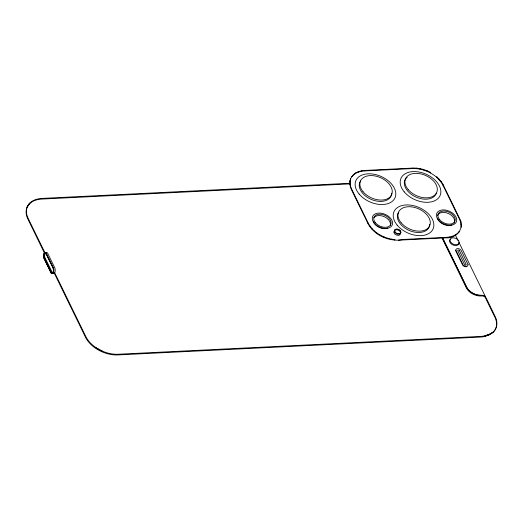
<?xml version="1.0" encoding="UTF-8"?>
<svg xmlns="http://www.w3.org/2000/svg" width="523" height="523" viewBox="0 0 523 523"><rect width="100%" height="100%" fill="white"/><g stroke="black" fill="none" stroke-linecap="round" stroke-linejoin="round"><path stroke-width="0.78" d="M43.644 256.139L43.664 255.355M461.031 227.296L460.58 221.981L459.462 219.117L442.889 185.142L441.222 182.305L436.594 177.192L436.816 176.696L441.445 181.801L443.112 184.645L459.684 218.614C465.261 227.832 456.331 238.671 446.322 237.828L398.349 240.188C386.373 240.475 373.788 234.369 368.002 223.622L351.43 189.646C349.789 186.221 349.122 182.102 350.711 178.533L349.861 181.468M394.728 240.135L394.943 239.632C384.235 238.606 373.357 232.859 368.225 223.118L351.652 189.143L350.541 186.28L350.083 180.965M43.749 254.675L44.913 252.583L46.207 253.178L53.47 268.07C54.353 269.639 53.81 275.222 51.261 273.084L43.821 257.551M430.462 172.956L430.684 172.459C425.199 169.53 419.008 167.844 412.765 168.073L364.793 170.439C359.883 170.74 354.326 172.368 351.672 176.833C354.64 172.799 359.765 171.204 364.577 170.936L412.549 168.576C421.276 168.275 429.952 171.59 436.594 177.192M353.378 174.924L353.6 174.421M349.809 184.07L350.024 183.566M355.568 173.348L355.79 172.845M350.318 186.783L350.541 186.28M358.183 172.139L358.405 171.636M351.43 189.646L351.652 189.143M361.171 171.335L361.386 170.831M364.577 170.936L364.793 170.439M368.002 223.622L368.225 223.118M369.669 226.459L369.892 225.956M371.768 229.094L371.99 228.59M374.305 231.565L374.52 231.068M377.214 233.827L377.436 233.323M380.437 235.808L380.659 235.304M412.549 168.576L412.765 168.073M383.882 237.462L384.104 236.965M416.171 168.628L416.393 168.125M387.471 238.756L387.693 238.259M419.779 169.106L420.002 168.609M391.119 239.658L391.335 239.155M423.421 170.008L423.643 169.504M427.016 171.296L427.232 170.799M439.13 179.67L439.353 179.173M441.222 182.305L441.445 181.801M442.889 185.142L443.112 184.645M446.322 237.828L446.544 237.324C451.356 237.056 456.481 235.461 459.442 231.428L459.227 231.924M449.728 237.429L449.95 236.926M459.462 219.117L459.684 218.614M452.709 236.625L452.931 236.121M460.58 221.981L460.796 221.484M455.33 235.415L455.546 234.919M461.09 224.694L461.312 224.197M457.52 233.84L457.736 233.336M27.915 205.716L27.144 207.154L29.53 203.545M350.488 179.036L351.894 176.336M28.412 204.8L30.242 202.747M492.98 332.21L487.822 335.197L484.625 336.06L489.541 334.295L493.019 332.125A26.163 17.024 23.8 0 0 495.15 316.454L485.664 296.999A2.556 1.661 23.8 0 0 482.507 295.279L481.448 295.325A11.944 7.773 23.8 0 1 466.686 287.271L442.334 237.344M489.58 334.204L484.664 335.969L481.153 336.381L118.159 354.248A26.163 17.024 23.8 0 1 85.837 336.603L54.497 272.352M398.349 240.188L404.116 239.416L446.544 237.324M350.488 183.22L42.141 198.4A26.163 17.024 23.8 0 0 28.144 218.326L44.88 252.642M350.188 183.893L41.847 199.073A26.163 17.024 23.8 0 0 27.85 219L44.586 253.315M102.756 351.423L95.604 347.52M44.115 257.309A3.014 1.399 87.2 0 1 44.318 254.034A3.014 1.399 87.2 0 1 45.821 253.439C43.736 252.531 43.644 256.597 44.252 257.806L51.45 272.555C53.457 274.34 53.987 269.698 53.254 268.462L45.926 253.563M46.057 253.707L45.664 253.269A3.203 1.484 87.2 0 0 44.069 253.91A3.203 1.484 87.2 0 0 43.854 257.388L51.47 273.006A3.203 1.484 87.2 0 0 53.071 272.372A3.203 1.484 87.2 0 0 53.287 268.894L53.137 268.358M455.193 234.703L458.109 240.672M458.821 242.129L485.625 297.09L483.402 295.462L477.93 295.155L474.394 294.083L471.125 292.305L467.431 288.696L442.589 238.037M462.724 265.207L455.736 250.877A2.916 1.896 23.8 0 1 455.755 250.105M442.04 238.017L466.392 287.944A11.944 7.773 23.8 0 0 481.147 296.005L482.206 295.953A2.556 1.661 23.8 0 1 485.364 297.672L494.856 317.128A26.163 17.024 23.8 0 1 492.718 332.798L489.28 334.883L484.37 336.642L480.859 337.054L117.858 354.927A26.163 17.024 23.8 0 1 85.537 337.283L54.202 273.032M51.424 272.568L44.213 257.761M466.987 266.553A2.916 1.896 23.8 0 1 463.064 265.592M458.815 243.221A4.857 3.164 23.8 0 1 452.774 244.914A4.857 3.164 23.8 0 1 450.388 239.305M387.883 227.995A9.12 5.936 23.8 0 1 379.188 227.413A9.12 5.936 23.8 0 1 373.298 221.209M373.873 217.745A9.12 5.936 23.8 0 1 384.49 216.784A9.12 5.936 23.8 0 1 390.328 225.406M53.392 268.953A3.014 1.399 87.2 0 1 53.189 272.228A3.014 1.399 87.2 0 1 51.685 272.823M52.947 273.366A3.681 1.706 87.2 0 0 54.889 272.372A3.681 1.706 87.2 0 0 54.856 268.005L47.593 253.112A3.681 1.706 87.2 0 0 45.978 252.714M53.189 272.993A3.014 1.399 87.2 0 1 52.372 272.79L44.801 257.277A3.014 1.399 87.2 0 1 45.697 253.204M53.679 272.561A3.014 1.399 87.2 0 1 53.444 272.829M395.349 232.983A3.118 2.033 23.8 0 1 395.421 229.983A3.118 2.033 23.8 0 1 399.618 231.022A3.118 2.033 23.8 0 1 399.552 234.023M397.441 234.127A3.118 2.033 23.8 0 1 396.859 233.938M400.357 233.676A3.419 2.223 23.8 0 1 396.107 234.866A3.419 2.223 23.8 0 1 394.42 230.918M452.022 224.838A9.12 5.936 23.8 0 1 443.334 224.256A9.12 5.936 23.8 0 1 437.444 218.052M437.496 215.633A9.12 5.936 23.8 0 1 448.636 213.626A9.12 5.936 23.8 0 1 453.951 223.288M391.681 193.164A17.037 11.088 23.8 0 1 372.049 199.747A17.037 11.088 23.8 0 1 360.582 181.043M436.378 193.124A17.037 11.088 23.8 0 1 414.079 196.125A17.037 11.088 23.8 0 1 407.188 177.192M429.71 224.275A16.991 11.055 23.8 0 1 410.13 230.846A16.991 11.055 23.8 0 1 398.703 212.188M459.39 250.51L459.325 250.445A1 0.647 23.8 0 0 458.298 250.04A1 0.647 23.8 0 0 457.697 250.524L464.555 264.579A1 0.647 23.8 0 0 465.581 264.984A1 0.647 23.8 0 0 466.183 264.501L459.39 250.51M468 264.468L461.011 250.144A2.916 1.896 23.8 0 0 457.664 248.582A2.916 1.896 23.8 0 0 455.951 250.393L462.94 264.716A2.916 1.896 23.8 0 0 466.294 266.279A2.916 1.896 23.8 0 0 468 264.468M53.307 268.077L46.044 253.191A3.681 1.706 87.2 0 0 43.899 253.57A3.681 1.706 87.2 0 0 43.834 258.199L51.097 273.091A3.681 1.706 87.2 0 0 53.235 272.712A3.681 1.706 87.2 0 0 53.307 268.083M450.833 242.384A4.857 3.164 23.8 0 0 458.789 243.594A4.857 3.164 23.8 0 0 454.016 237.854A4.857 3.164 23.8 0 0 450.833 242.384M374.265 223.184A10.689 6.956 23.8 0 0 391.773 225.844A10.689 6.956 23.8 0 0 381.267 213.214A10.689 6.956 23.8 0 0 374.265 223.184M375.462 222.824A9.12 5.936 23.8 0 0 390.406 225.099A9.12 5.936 23.8 0 0 381.437 214.319A9.12 5.936 23.8 0 0 375.462 222.824M395.081 232.304A3.419 2.223 23.8 0 0 400.683 233.153A3.419 2.223 23.8 0 0 397.323 229.113A3.419 2.223 23.8 0 0 395.081 232.304M395.231 232.258A3.223 2.099 23.8 0 0 400.513 233.062A3.223 2.099 23.8 0 0 397.343 229.251A3.223 2.099 23.8 0 0 395.231 232.258M438.411 220.026A10.689 6.956 23.8 0 0 455.912 222.687A10.689 6.956 23.8 0 0 445.413 210.056A10.689 6.956 23.8 0 0 438.411 220.026M439.608 219.667A9.12 5.936 23.8 0 0 454.546 221.942A9.12 5.936 23.8 0 0 445.583 211.161A9.12 5.936 23.8 0 0 439.608 219.667M359.131 194.04A21.371 13.912 23.8 0 0 394.133 199.361A21.371 13.912 23.8 0 0 373.134 174.1A21.371 13.912 23.8 0 0 359.131 194.04M363.04 191.699A17.037 11.088 23.8 0 0 390.943 195.942A17.037 11.088 23.8 0 0 374.2 175.813A17.037 11.088 23.8 0 0 363.04 191.699M404.187 191.817A21.371 13.912 23.8 0 0 439.196 197.138A21.371 13.912 23.8 0 0 418.191 171.884A21.371 13.912 23.8 0 0 404.187 191.817M408.097 189.483A17.037 11.088 23.8 0 0 435.999 193.726A17.037 11.088 23.8 0 0 419.263 173.59A17.037 11.088 23.8 0 0 408.097 189.483M397.205 225.165A21.371 13.912 23.8 0 0 432.207 230.48A21.371 13.912 23.8 0 0 411.209 205.225A21.371 13.912 23.8 0 0 397.205 225.165M401.148 222.811A16.991 11.055 23.8 0 0 428.978 227.041A16.991 11.055 23.8 0 0 412.281 206.964A16.991 11.055 23.8 0 0 401.148 222.811"/></g></svg>
